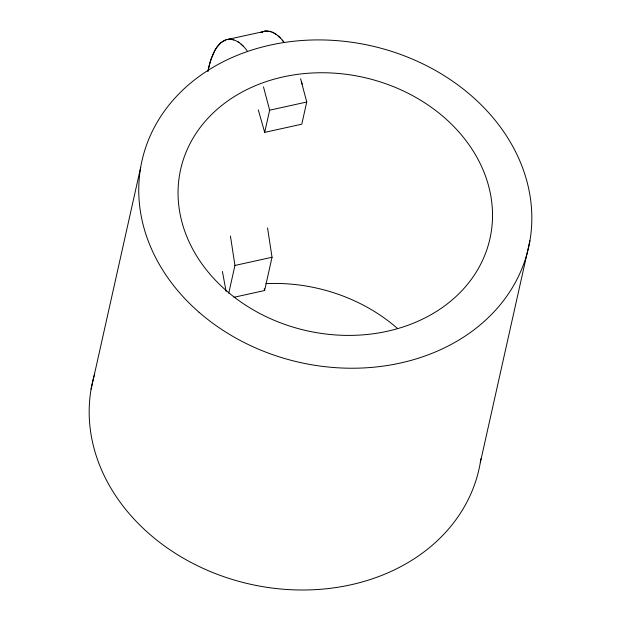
<?xml version="1.0" encoding="UTF-8"?>
<svg xmlns="http://www.w3.org/2000/svg" width="621" height="621" viewBox="0 0 621 621"><rect width="100%" height="100%" fill="white"/><g stroke="black" fill="none" stroke-linecap="round" stroke-linejoin="round"><path stroke-width="0.93" d="M91.093 389.188L140.664 167.414M228.745 293.166L234.94 265.446L230.438 236.034M300.587 78.704L306.735 102.015L301.783 124.192L264.686 132.374L269.646 110.196L263.49 86.886M234.001 297.28L264.6 290.527L272.037 257.257L267.535 227.853M480.336 462.513L529.907 240.731M225.687 39.938L220.913 42.74L217.373 46.575A162.834 46.272 77.6 0 0 214.92 50.386L211.319 58.56A161.786 45.977 77.6 0 0 209.479 64.561L207.911 71.392A168.322 47.833 77.6 0 1 214.136 51.799A168.019 47.747 77.6 0 1 217.373 46.575A167.352 47.561 77.6 0 1 220.913 42.74A163.812 46.552 77.6 0 1 223.739 40.8C232.751 35.902 242.221 43.664 247.142 50.844M262.784 31.749L260.828 32.61C269.84 27.712 279.318 35.475 284.232 42.663L282.229 40.117M226.681 39.635L265.78 31.097L267.822 31.089M269.646 110.196L306.735 102.015M234.94 265.446L272.037 257.257M263.778 31.446L265.78 31.097M228.683 39.286L230.725 39.27M268.839 31.205L270.911 31.694M231.749 39.395L233.822 39.884M271.951 32.067L274.024 33.037M275.056 33.65L276.089 34.334M237.959 41.832L239 42.523M278.154 35.956L280.211 37.881M241.064 44.138L243.114 46.07M258.305 109.917L264.686 132.374M301.395 81.374L302.194 84.114M264.243 288.672L264.6 290.527M226.091 291.311L222.411 271.47M480.926 458.733A198.099 162.275 12.6 0 1 251.257 584.423A198.099 162.275 12.6 0 1 94.625 373.997M265.889 283.65A158.479 129.82 12.6 0 1 397.518 328.501M199.124 312.332A198.099 162.275 12.6 0 0 526.119 256.807A198.099 162.275 12.6 0 0 280.622 43.074A198.099 162.275 12.6 0 0 199.124 312.332M226.355 290.682A158.479 129.82 12.6 0 0 487.951 246.258A158.479 129.82 12.6 0 0 291.56 75.273A158.479 129.82 12.6 0 0 226.355 290.682"/></g></svg>
